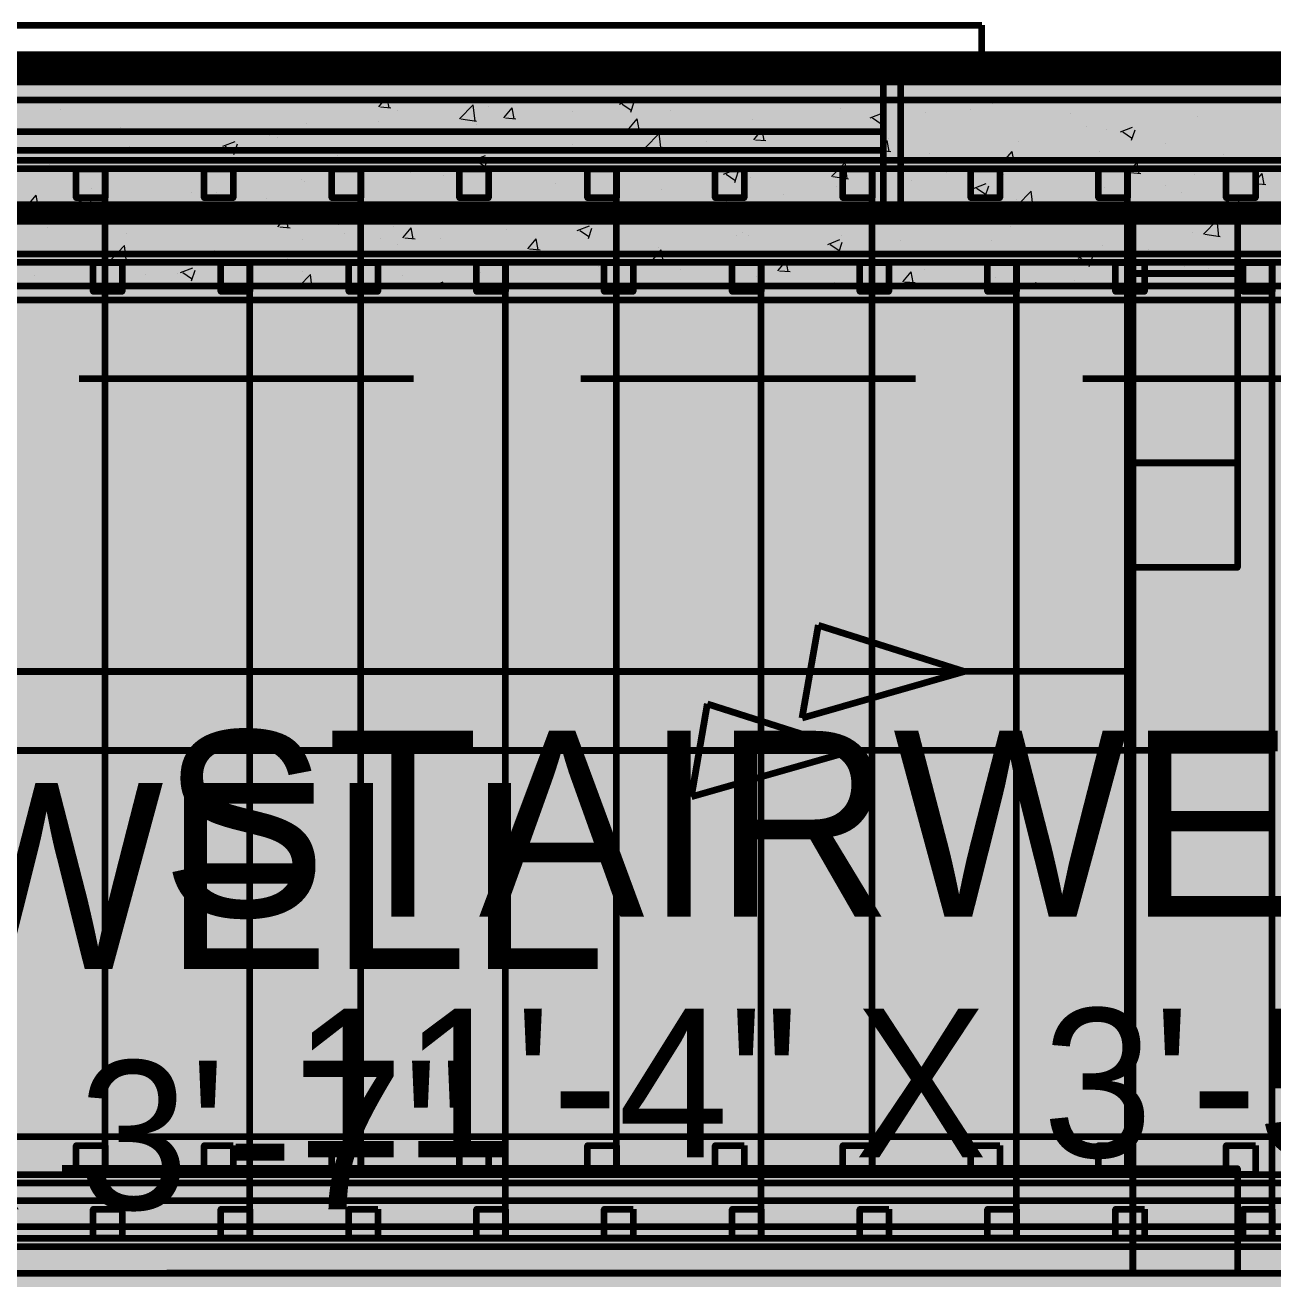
# Model space of a CAD drawing. Header units: inches. Extents: x -355 to 955, y -237 to 947.
# Drawn here: x 430.8 to 484.5, y 343.5 to 397.4 of the extents above; entities that cross this region are included whole.
import ezdxf

# ---------------------------------------------------------------- set-up
doc = ezdxf.new("R2010")
doc.units = ezdxf.units.IN
doc.header["$LTSCALE"] = 96
doc.header["$MEASUREMENT"] = 0
doc.linetypes.add('Dash', pattern=[0.225, 0.15, -0.075])
doc.linetypes.add('ISO08W100', pattern=[0.96, 0.48, -0.12, 0.24, -0.12])
for name, color, linetype, lineweight, true_color in [('Casings_ Exterior-3', 7, 'Continuous', 158, 0x000000), ('Doors-2', 7, 'Continuous', 158, 0x4b4b4b), ('Footings-0', 7, 'Dash', 211, 0x000000), ('Room Labels-2', 7, 'Continuous', 158, 0x004080), ('Room Labels-3', 7, 'Continuous', 158, 0x004080), ('Stairs & Ramps-1', 7, 'Continuous', 211, 0x000000), ('Stairs & Ramps-2', 7, 'Continuous', 211, 0x000000), ('Stairs & Ramps-3', 7, 'Continuous', 211, 0x000000), ('Stairs & Ramps_ Up_Down Arrows-1', 7, 'Continuous', 158, 0x000080), ('Stairs & Ramps_ Up_Down Arrows-2', 7, 'Continuous', 158, 0x000080), ('Stairs & Ramps_ Up_Down Arrows-3', 7, 'Continuous', 158, 0x000080), ('Walls_  Foundation-0', 7, 'Continuous', 211, 0x000000), ('Walls_  Invisible-2', 7, 'ISO08W100', 158, 0x4b4b4b), ('Walls_  Normal-1', 7, 'Continuous', 211, 0x000000), ('Walls_  Normal-2', 7, 'Continuous', 211, 0x000000), ('Walls_  Normal-3', 7, 'Continuous', 211, 0x000000), ('Walls_  Railings-2', 7, 'Continuous', 158, 0x000000), ('Windows-3', 7, 'Continuous', 158, 0x4b4b4b)]:
    doc.layers.add(name, color=color, linetype=linetype, lineweight=lineweight, true_color=true_color)

msp = doc.modelspace()

# ---------------------------------------------------------------- linework, layer by layer
at = {"layer": 'Casings_ Exterior-3', "transparency": 33554687}
for p in [(387.453, 397.438), (472, 395.438)]:
    msp.add_line(p, (472, 397.438), dxfattribs=at)
at = {"layer": 'Doors-2', "transparency": 33554687}
msp.add_line((478.5, 374.094), (478.5, 348.219), dxfattribs=at)
at = {"layer": 'Footings-0', "transparency": 33554687}
msp.add_line((65.947, 382.219), (641.947, 382.219), dxfattribs=at)
at = {"layer": 'Stairs & Ramps-1', "color": 18, "true_color": 0x000000, "transparency": 33554687}
for p, q in [((440.5, 387.219), (429.5, 387.219)), ((451.5, 387.219), (440.5, 387.219)), ((440.5, 345.219), (440.5, 387.219)), ((462.5, 387.219), (451.5, 387.219)), ((451.5, 345.219), (451.5, 387.219)), ((473.5, 387.219), (462.5, 387.219)), ((462.5, 345.219), (462.5, 387.219)), ((484.5, 387.219), (473.5, 387.219)), ((473.5, 345.219), (473.5, 387.219)), ((495.5, 387.219), (484.5, 387.219)), ((484.5, 345.219), (484.5, 387.219)), ((429.5, 345.219), (440.5, 345.219)), ((440.5, 345.219), (451.5, 345.219)), ((451.5, 345.219), (462.5, 345.219)), ((462.5, 345.219), (473.5, 345.219)), ((473.5, 345.219), (484.5, 345.219)), ((484.5, 345.219), (495.5, 345.219))]:
    msp.add_line(p, q, dxfattribs=at)
for points in [[(507.7, 385.594), (341.5, 385.594), (341.5, 387.594), (507.7, 387.594)], [(435, 387.219), (435, 385.969), (433.75, 385.969), (433.75, 387.219)], [(440.5, 387.219), (440.5, 385.969), (439.25, 385.969), (439.25, 387.219)], [(446, 387.219), (446, 385.969), (444.75, 385.969), (444.75, 387.219)], [(451.5, 387.219), (451.5, 385.969), (450.25, 385.969), (450.25, 387.219)], [(457, 387.219), (457, 385.969), (455.75, 385.969), (455.75, 387.219)], [(462.5, 387.219), (462.5, 385.969), (461.25, 385.969), (461.25, 387.219)], [(468, 387.219), (468, 385.969), (466.75, 385.969), (466.75, 387.219)], [(473.5, 387.219), (473.5, 385.969), (472.25, 385.969), (472.25, 387.219)], [(479, 387.219), (479, 385.969), (477.75, 385.969), (477.75, 387.219)], [(484.5, 387.219), (484.5, 385.969), (483.25, 385.969), (483.25, 387.219)], [(507.7, 344.844), (341.5, 344.844), (341.5, 346.844), (507.7, 346.844)], [(435, 346.469), (435, 345.219), (433.75, 345.219), (433.75, 346.469)], [(440.5, 346.469), (440.5, 345.219), (439.25, 345.219), (439.25, 346.469)], [(446, 346.469), (446, 345.219), (444.75, 345.219), (444.75, 346.469)], [(451.5, 346.469), (451.5, 345.219), (450.25, 345.219), (450.25, 346.469)], [(457, 346.469), (457, 345.219), (455.75, 345.219), (455.75, 346.469)], [(462.5, 346.469), (462.5, 345.219), (461.25, 345.219), (461.25, 346.469)], [(468, 346.469), (468, 345.219), (466.75, 345.219), (466.75, 346.469)], [(473.5, 346.469), (473.5, 345.219), (472.25, 345.219), (472.25, 346.469)], [(479, 346.469), (479, 345.219), (477.75, 345.219), (477.75, 346.469)], [(484.5, 346.469), (484.5, 345.219), (483.25, 345.219), (483.25, 346.469)]]:
    msp.add_lwpolyline(points, close=True, dxfattribs=at)
at = {"layer": 'Stairs & Ramps-1', "color": 7, "true_color": 0xffffff, "transparency": 33554623}
for points in [[(507.7, 387.594), (507.7, 385.594), (507.7, 387.594), (341.5, 385.594)], [(507.7, 387.594), (341.5, 385.594), (507.7, 387.594), (341.5, 387.594)], [(433.75, 387.219), (435, 387.219), (433.75, 387.219), (433.75, 385.969)], [(435, 387.219), (435, 385.969), (435, 387.219), (433.75, 385.969)], [(439.25, 387.219), (440.5, 387.219), (439.25, 387.219), (439.25, 385.969)], [(440.5, 387.219), (440.5, 385.969), (440.5, 387.219), (439.25, 385.969)], [(444.75, 387.219), (446, 387.219), (444.75, 387.219), (444.75, 385.969)], [(446, 387.219), (446, 385.969), (446, 387.219), (444.75, 385.969)], [(450.25, 387.219), (451.5, 387.219), (450.25, 387.219), (450.25, 385.969)], [(451.5, 387.219), (451.5, 385.969), (451.5, 387.219), (450.25, 385.969)], [(455.75, 387.219), (457, 387.219), (455.75, 387.219), (455.75, 385.969)], [(457, 387.219), (457, 385.969), (457, 387.219), (455.75, 385.969)], [(461.25, 387.219), (462.5, 387.219), (461.25, 387.219), (461.25, 385.969)], [(462.5, 387.219), (462.5, 385.969), (462.5, 387.219), (461.25, 385.969)], [(466.75, 387.219), (468, 387.219), (466.75, 387.219), (466.75, 385.969)], [(468, 387.219), (468, 385.969), (468, 387.219), (466.75, 385.969)], [(472.25, 387.219), (473.5, 387.219), (472.25, 387.219), (472.25, 385.969)], [(473.5, 387.219), (473.5, 385.969), (473.5, 387.219), (472.25, 385.969)], [(477.75, 387.219), (479, 387.219), (477.75, 387.219), (477.75, 385.969)], [(479, 387.219), (479, 385.969), (479, 387.219), (477.75, 385.969)], [(483.25, 387.219), (484.5, 387.219), (483.25, 387.219), (483.25, 385.969)], [(484.5, 387.219), (484.5, 385.969), (484.5, 387.219), (483.25, 385.969)], [(507.7, 346.844), (507.7, 344.844), (507.7, 346.844), (341.5, 344.844)], [(507.7, 346.844), (341.5, 344.844), (507.7, 346.844), (341.5, 346.844)], [(433.75, 346.469), (435, 346.469), (433.75, 346.469), (433.75, 345.219)], [(435, 346.469), (435, 345.219), (435, 346.469), (433.75, 345.219)], [(439.25, 346.469), (440.5, 346.469), (439.25, 346.469), (439.25, 345.219)], [(440.5, 346.469), (440.5, 345.219), (440.5, 346.469), (439.25, 345.219)], [(444.75, 346.469), (446, 346.469), (444.75, 346.469), (444.75, 345.219)], [(446, 346.469), (446, 345.219), (446, 346.469), (444.75, 345.219)], [(450.25, 346.469), (451.5, 346.469), (450.25, 346.469), (450.25, 345.219)], [(451.5, 346.469), (451.5, 345.219), (451.5, 346.469), (450.25, 345.219)], [(455.75, 346.469), (457, 346.469), (455.75, 346.469), (455.75, 345.219)], [(457, 346.469), (457, 345.219), (457, 346.469), (455.75, 345.219)], [(461.25, 346.469), (462.5, 346.469), (461.25, 346.469), (461.25, 345.219)], [(462.5, 346.469), (462.5, 345.219), (462.5, 346.469), (461.25, 345.219)], [(466.75, 346.469), (468, 346.469), (466.75, 346.469), (466.75, 345.219)], [(468, 346.469), (468, 345.219), (468, 346.469), (466.75, 345.219)], [(472.25, 346.469), (473.5, 346.469), (472.25, 346.469), (472.25, 345.219)], [(473.5, 346.469), (473.5, 345.219), (473.5, 346.469), (472.25, 345.219)], [(477.75, 346.469), (479, 346.469), (477.75, 346.469), (477.75, 345.219)], [(479, 346.469), (479, 345.219), (479, 346.469), (477.75, 345.219)], [(483.25, 346.469), (484.5, 346.469), (483.25, 346.469), (483.25, 345.219)], [(484.5, 346.469), (484.5, 345.219), (484.5, 346.469), (483.25, 345.219)]]:
    msp.add_solid(points, dxfattribs=at)
at = {"layer": 'Stairs & Ramps-1', "color": 7, "true_color": 0xffffff, "transparency": 33554687}
for points in [[(429.5, 345.219), (429.5, 387.219), (440.5, 345.219), (440.5, 387.219)], [(440.5, 345.219), (440.5, 387.219), (451.5, 345.219), (451.5, 387.219)], [(451.5, 345.219), (451.5, 387.219), (462.5, 345.219), (462.5, 387.219)], [(462.5, 345.219), (462.5, 387.219), (473.5, 345.219), (473.5, 387.219)], [(473.5, 345.219), (473.5, 387.219), (484.5, 345.219), (484.5, 387.219)], [(484.5, 345.219), (484.5, 387.219), (495.5, 345.219), (495.5, 387.219)]]:
    msp.add_solid(points, dxfattribs=at)
at = {"layer": 'Stairs & Ramps-2', "color": 18, "true_color": 0x000000, "transparency": 33554687}
for p, q in [((434.275, 391.25), (423.275, 391.25)), ((445.275, 391.25), (434.275, 391.25)), ((434.275, 347.969), (434.275, 391.25)), ((456.275, 391.25), (445.275, 391.25)), ((445.275, 347.969), (445.275, 391.25)), ((467.275, 391.25), (456.275, 391.25)), ((456.275, 347.969), (456.275, 391.25)), ((478.275, 391.25), (467.275, 391.25)), ((467.275, 347.969), (467.275, 391.25)), ((489.275, 391.25), (478.275, 391.25)), ((478.275, 347.969), (478.275, 391.25)), ((440.5, 387.219), (429.5, 387.219)), ((451.5, 387.219), (440.5, 387.219)), ((440.5, 348.218), (440.5, 387.219)), ((462.5, 387.219), (451.5, 387.219)), ((451.5, 348.218), (451.5, 387.219)), ((473.5, 387.219), (462.5, 387.219)), ((462.5, 348.218), (462.5, 387.219)), ((478.501, 387.219), (473.5, 387.219)), ((473.5, 348.218), (473.5, 387.219)), ((423.275, 347.969), (434.275, 347.969)), ((434.275, 347.969), (445.275, 347.969)), ((445.275, 347.969), (456.275, 347.969)), ((456.275, 347.969), (467.275, 347.969)), ((467.275, 347.969), (478.275, 347.969)), ((478.275, 347.969), (489.275, 347.969))]:
    msp.add_line(p, q, dxfattribs=at)
for points in [[(501.475, 389.625), (346.275, 389.625), (346.275, 391.625), (501.475, 391.625)], [(434.275, 391.25), (434.275, 390), (433.025, 390), (433.025, 391.25)], [(439.775, 391.25), (439.775, 390), (438.525, 390), (438.525, 391.25)], [(445.275, 391.25), (445.275, 390), (444.025, 390), (444.025, 391.25)], [(450.775, 391.25), (450.775, 390), (449.525, 390), (449.525, 391.25)], [(456.275, 391.25), (456.275, 390), (455.025, 390), (455.025, 391.25)], [(461.775, 391.25), (461.775, 390), (460.525, 390), (460.525, 391.25)], [(467.275, 391.25), (467.275, 390), (466.025, 390), (466.025, 391.25)], [(472.775, 391.25), (472.775, 390), (471.525, 390), (471.525, 391.25)], [(478.275, 391.25), (478.275, 390), (477.025, 390), (477.025, 391.25)], [(483.775, 391.25), (483.775, 390), (482.525, 390), (482.525, 391.25)], [(435, 387.219), (435, 385.969), (433.75, 385.969), (433.75, 387.219)], [(440.5, 387.219), (440.5, 385.969), (439.25, 385.969), (439.25, 387.219)], [(446, 387.219), (446, 385.969), (444.75, 385.969), (444.75, 387.219)], [(451.5, 387.219), (451.5, 385.969), (450.25, 385.969), (450.25, 387.219)], [(457, 387.219), (457, 385.969), (455.75, 385.969), (455.75, 387.219)], [(462.5, 387.219), (462.5, 385.969), (461.25, 385.969), (461.25, 387.219)], [(468, 387.219), (468, 385.969), (466.75, 385.969), (466.75, 387.219)], [(473.5, 387.219), (473.5, 385.969), (472.25, 385.969), (472.25, 387.219)], [(501.475, 347.594), (346.275, 347.594), (346.275, 349.594), (501.475, 349.594)], [(434.275, 349.219), (434.275, 347.969), (433.025, 347.969), (433.025, 349.219)], [(439.775, 349.219), (439.775, 347.969), (438.525, 347.969), (438.525, 349.219)], [(445.275, 349.219), (445.275, 347.969), (444.025, 347.969), (444.025, 349.219)], [(450.775, 349.219), (450.775, 347.969), (449.525, 347.969), (449.525, 349.219)], [(456.275, 349.219), (456.275, 347.969), (455.025, 347.969), (455.025, 349.219)], [(461.775, 349.219), (461.775, 347.969), (460.525, 347.969), (460.525, 349.219)], [(467.275, 349.219), (467.275, 347.969), (466.025, 347.969), (466.025, 349.219)], [(472.775, 349.219), (472.775, 347.969), (471.525, 347.969), (471.525, 349.219)], [(478.275, 349.219), (478.275, 347.969), (477.025, 347.969), (477.025, 349.219)], [(483.775, 349.219), (483.775, 347.969), (482.525, 347.969), (482.525, 349.219)]]:
    msp.add_lwpolyline(points, close=True, dxfattribs=at)
for points in [[(342.2, 387.594), (478.501, 387.594)], [(478.501, 387.594)], [(478.501, 385.969), (477.75, 385.969), (477.75, 387.219), (478.501, 387.219)], [(478.501, 387.219)], [(478.501, 385.594), (342.2, 385.594)]]:
    msp.add_lwpolyline(points, dxfattribs=at)
at = {"layer": 'Stairs & Ramps-2', "color": 7, "true_color": 0xffffff, "transparency": 33554623}
for points in [[(501.475, 391.625), (501.475, 389.625), (501.475, 391.625), (346.275, 389.625)], [(501.475, 391.625), (346.275, 389.625), (501.475, 391.625), (346.275, 391.625)], [(433.025, 391.25), (434.275, 391.25), (433.025, 391.25), (433.025, 390)], [(434.275, 391.25), (434.275, 390), (434.275, 391.25), (433.025, 390)], [(438.525, 391.25), (439.775, 391.25), (438.525, 391.25), (438.525, 390)], [(439.775, 391.25), (439.775, 390), (439.775, 391.25), (438.525, 390)], [(444.025, 391.25), (445.275, 391.25), (444.025, 391.25), (444.025, 390)], [(445.275, 391.25), (445.275, 390), (445.275, 391.25), (444.025, 390)], [(449.525, 391.25), (450.775, 391.25), (449.525, 391.25), (449.525, 390)], [(450.775, 391.25), (450.775, 390), (450.775, 391.25), (449.525, 390)], [(455.025, 391.25), (456.275, 391.25), (455.025, 391.25), (455.025, 390)], [(456.275, 391.25), (456.275, 390), (456.275, 391.25), (455.025, 390)], [(460.525, 391.25), (461.775, 391.25), (460.525, 391.25), (460.525, 390)], [(461.775, 391.25), (461.775, 390), (461.775, 391.25), (460.525, 390)], [(466.025, 391.25), (467.275, 391.25), (466.025, 391.25), (466.025, 390)], [(467.275, 391.25), (467.275, 390), (467.275, 391.25), (466.025, 390)], [(471.525, 391.25), (472.775, 391.25), (471.525, 391.25), (471.525, 390)], [(472.775, 391.25), (472.775, 390), (472.775, 391.25), (471.525, 390)], [(477.025, 391.25), (478.275, 391.25), (477.025, 391.25), (477.025, 390)], [(478.275, 391.25), (478.275, 390), (478.275, 391.25), (477.025, 390)], [(482.525, 391.25), (483.775, 391.25), (482.525, 391.25), (482.525, 390)], [(483.775, 391.25), (483.775, 390), (483.775, 391.25), (482.525, 390)], [(478.501, 387.243), (342.2, 385.603), (478.501, 387.594), (342.2, 387.594)], [(478.501, 385.594), (342.2, 385.594), (478.501, 387.243), (342.2, 385.603)], [(433.75, 387.219), (435, 387.219), (433.75, 387.219), (433.75, 385.969)], [(435, 387.219), (435, 385.969), (435, 387.219), (433.75, 385.969)], [(439.25, 387.219), (440.5, 387.219), (439.25, 387.219), (439.25, 385.969)], [(440.5, 387.219), (440.5, 385.969), (440.5, 387.219), (439.25, 385.969)], [(444.75, 387.219), (446, 387.219), (444.75, 387.219), (444.75, 385.969)], [(446, 387.219), (446, 385.969), (446, 387.219), (444.75, 385.969)], [(450.25, 387.219), (451.5, 387.219), (450.25, 387.219), (450.25, 385.969)], [(451.5, 387.219), (451.5, 385.969), (451.5, 387.219), (450.25, 385.969)], [(455.75, 387.219), (457, 387.219), (455.75, 387.219), (455.75, 385.969)], [(457, 387.219), (457, 385.969), (457, 387.219), (455.75, 385.969)], [(461.25, 387.219), (462.5, 387.219), (461.25, 387.219), (461.25, 385.969)], [(462.5, 387.219), (462.5, 385.969), (462.5, 387.219), (461.25, 385.969)], [(466.75, 387.219), (468, 387.219), (466.75, 387.219), (466.75, 385.969)], [(468, 387.219), (468, 385.969), (468, 387.219), (466.75, 385.969)], [(472.25, 387.219), (473.5, 387.219), (472.25, 387.219), (472.25, 385.969)], [(473.5, 387.219), (473.5, 385.969), (473.5, 387.219), (472.25, 385.969)], [(477.75, 387.219), (478.501, 387.219), (477.75, 385.969), (478.501, 386.72)], [(478.501, 385.969), (477.75, 385.969), (478.501, 385.969), (478.501, 386.72)], [(501.475, 349.594), (501.475, 347.594), (501.475, 349.594), (346.275, 347.594)], [(501.475, 349.594), (346.275, 347.594), (501.475, 349.594), (346.275, 349.594)], [(433.025, 349.219), (434.275, 349.219), (433.025, 349.219), (433.025, 347.969)], [(434.275, 349.219), (434.275, 347.969), (434.275, 349.219), (433.025, 347.969)], [(438.525, 349.219), (439.775, 349.219), (438.525, 349.219), (438.525, 347.969)], [(439.775, 349.219), (439.775, 347.969), (439.775, 349.219), (438.525, 347.969)], [(444.025, 349.219), (445.275, 349.219), (444.025, 349.219), (444.025, 347.969)], [(445.275, 349.219), (445.275, 347.969), (445.275, 349.219), (444.025, 347.969)], [(449.525, 349.219), (450.775, 349.219), (449.525, 349.219), (449.525, 347.969)], [(450.775, 349.219), (450.775, 347.969), (450.775, 349.219), (449.525, 347.969)], [(455.025, 349.219), (456.275, 349.219), (455.025, 349.219), (455.025, 347.969)], [(456.275, 349.219), (456.275, 347.969), (456.275, 349.219), (455.025, 347.969)], [(460.525, 349.219), (461.775, 349.219), (460.525, 349.219), (460.525, 347.969)], [(461.775, 349.219), (461.775, 347.969), (461.775, 349.219), (460.525, 347.969)], [(466.025, 349.219), (467.275, 349.219), (466.025, 349.219), (466.025, 347.969)], [(467.275, 349.219), (467.275, 347.969), (467.275, 349.219), (466.025, 347.969)], [(471.525, 349.219), (472.775, 349.219), (471.525, 349.219), (471.525, 347.969)], [(472.775, 349.219), (472.775, 347.969), (472.775, 349.219), (471.525, 347.969)], [(477.025, 349.219), (478.275, 349.219), (477.025, 349.219), (477.025, 347.969)], [(478.275, 349.219), (478.275, 347.969), (478.275, 349.219), (477.025, 347.969)], [(482.525, 349.219), (483.775, 349.219), (482.525, 349.219), (482.525, 347.969)], [(483.775, 349.219), (483.775, 347.969), (483.775, 349.219), (482.525, 347.969)]]:
    msp.add_solid(points, dxfattribs=at)
at = {"layer": 'Stairs & Ramps-2', "color": 7, "true_color": 0xffffff, "transparency": 33554687}
for points in [[(423.275, 347.969), (423.275, 391.25), (434.275, 347.969), (434.275, 391.25)], [(434.275, 347.969), (434.275, 391.25), (445.275, 347.969), (445.275, 391.25)], [(445.275, 347.969), (445.275, 391.25), (456.275, 347.969), (456.275, 391.25)], [(456.275, 347.969), (456.275, 391.25), (467.275, 347.969), (467.275, 391.25)], [(467.275, 347.969), (467.275, 391.25), (478.275, 347.969), (478.275, 391.25)], [(478.275, 347.969), (478.275, 391.25), (489.275, 347.969), (489.275, 391.25)], [(429.5, 348.218), (429.5, 387.219), (440.5, 348.218), (440.5, 387.219)], [(440.5, 348.218), (440.5, 387.219), (451.5, 348.218), (451.5, 387.219)], [(451.5, 348.218), (451.5, 387.219), (462.5, 348.218), (462.5, 387.219)], [(462.5, 348.218), (462.5, 387.219), (473.5, 348.218), (473.5, 387.219)], [(473.5, 348.218), (473.5, 387.219), (473.5, 348.218), (478.501, 387.219)]]:
    msp.add_solid(points, dxfattribs=at)
at = {"layer": 'Stairs & Ramps-3', "color": 18, "true_color": 0x000000, "transparency": 33554687}
for p, q in [((434.275, 347.969), (434.275, 389.001)), ((445.275, 347.969), (445.275, 389.001)), ((456.275, 347.969), (456.275, 389.001)), ((467.275, 347.969), (467.275, 389.001)), ((478.275, 347.969), (478.275, 389.001)), ((423.275, 347.969), (434.275, 347.969)), ((434.275, 347.969), (445.275, 347.969)), ((445.275, 347.969), (456.275, 347.969)), ((456.275, 347.969), (467.275, 347.969)), ((467.275, 347.969), (478.275, 347.969)), ((478.275, 347.969), (489.275, 347.969))]:
    msp.add_line(p, q, dxfattribs=at)
msp.add_lwpolyline([(494.126, 347.594), (346.275, 347.594), (346.275, 349.594), (494.126, 349.594)], dxfattribs=at)
for points in [[(434.275, 349.219), (434.275, 347.969), (433.025, 347.969), (433.025, 349.219)], [(439.775, 349.219), (439.775, 347.969), (438.525, 347.969), (438.525, 349.219)], [(445.275, 349.219), (445.275, 347.969), (444.025, 347.969), (444.025, 349.219)], [(450.775, 349.219), (450.775, 347.969), (449.525, 347.969), (449.525, 349.219)], [(456.275, 349.219), (456.275, 347.969), (455.025, 347.969), (455.025, 349.219)], [(461.775, 349.219), (461.775, 347.969), (460.525, 347.969), (460.525, 349.219)], [(467.275, 349.219), (467.275, 347.969), (466.025, 347.969), (466.025, 349.219)], [(472.775, 349.219), (472.775, 347.969), (471.525, 347.969), (471.525, 349.219)], [(478.275, 349.219), (478.275, 347.969), (477.025, 347.969), (477.025, 349.219)], [(483.775, 349.219), (483.775, 347.969), (482.525, 347.969), (482.525, 349.219)]]:
    msp.add_lwpolyline(points, close=True, dxfattribs=at)
at = {"layer": 'Stairs & Ramps-3', "color": 7, "true_color": 0xffffff, "transparency": 33554687}
for points in [[(423.275, 347.969), (423.275, 389.001), (434.275, 347.969), (434.275, 389.001)], [(434.275, 347.969), (434.275, 389.001), (445.275, 347.969), (445.275, 389.001)], [(445.275, 347.969), (445.275, 389.001), (456.275, 347.969), (456.275, 389.001)], [(456.275, 347.969), (456.275, 389.001), (467.275, 347.969), (467.275, 389.001)], [(467.275, 347.969), (467.275, 389.001), (478.275, 347.969), (478.275, 389.001)], [(478.275, 347.969), (478.275, 389.001), (489.275, 347.969), (489.275, 389.001)]]:
    msp.add_solid(points, dxfattribs=at)
at = {"layer": 'Stairs & Ramps-3', "color": 7, "true_color": 0xffffff, "transparency": 33554623}
for points in [[(494.126, 349.5), (346.275, 347.594), (494.126, 349.594), (346.275, 349.594)], [(494.126, 347.594), (346.275, 347.594), (494.126, 347.594), (494.126, 349.5)], [(433.025, 349.219), (434.275, 349.219), (433.025, 349.219), (433.025, 347.969)], [(434.275, 349.219), (434.275, 347.969), (434.275, 349.219), (433.025, 347.969)], [(438.525, 349.219), (439.775, 349.219), (438.525, 349.219), (438.525, 347.969)], [(439.775, 349.219), (439.775, 347.969), (439.775, 349.219), (438.525, 347.969)], [(444.025, 349.219), (445.275, 349.219), (444.025, 349.219), (444.025, 347.969)], [(445.275, 349.219), (445.275, 347.969), (445.275, 349.219), (444.025, 347.969)], [(449.525, 349.219), (450.775, 349.219), (449.525, 349.219), (449.525, 347.969)], [(450.775, 349.219), (450.775, 347.969), (450.775, 349.219), (449.525, 347.969)], [(455.025, 349.219), (456.275, 349.219), (455.025, 349.219), (455.025, 347.969)], [(456.275, 349.219), (456.275, 347.969), (456.275, 349.219), (455.025, 347.969)], [(460.525, 349.219), (461.775, 349.219), (460.525, 349.219), (460.525, 347.969)], [(461.775, 349.219), (461.775, 347.969), (461.775, 349.219), (460.525, 347.969)], [(466.025, 349.219), (467.275, 349.219), (466.025, 349.219), (466.025, 347.969)], [(467.275, 349.219), (467.275, 347.969), (467.275, 349.219), (466.025, 347.969)], [(471.525, 349.219), (472.775, 349.219), (471.525, 349.219), (471.525, 347.969)], [(472.775, 349.219), (472.775, 347.969), (472.775, 349.219), (471.525, 347.969)], [(477.025, 349.219), (478.275, 349.219), (477.025, 349.219), (477.025, 347.969)], [(478.275, 349.219), (478.275, 347.969), (478.275, 349.219), (477.025, 347.969)], [(482.525, 349.219), (483.775, 349.219), (482.525, 349.219), (482.525, 347.969)], [(483.775, 349.219), (483.775, 347.969), (483.775, 349.219), (482.525, 347.969)]]:
    msp.add_solid(points, dxfattribs=at)
at = {"layer": 'Stairs & Ramps_ Up_Down Arrows-1', "transparency": 33554687}
msp.add_line((484.5, 366.219), (381.5, 366.219), dxfattribs=at)
at = {"layer": 'Stairs & Ramps_ Up_Down Arrows-2', "transparency": 33554687}
for p, q in [((478.275, 369.61), (375.275, 369.61)), ((363.5, 366.219), (466.5, 366.219))]:
    msp.add_line(p, q, dxfattribs=at)
at = {"layer": 'Stairs & Ramps_ Up_Down Arrows-2', "color": 176, "true_color": 0x000080, "transparency": 33554687}
for p, q in [((459.5, 364.219), (460.2, 368.219)), ((460.2, 368.219), (466.5, 366.219)), ((466.5, 366.219), (459.5, 364.219))]:
    msp.add_line(p, q, dxfattribs=at)
at = {"layer": 'Stairs & Ramps_ Up_Down Arrows-2', "color": 7, "true_color": 0xffffff, "transparency": 33554687}
msp.add_solid([(466.5, 366.219), (459.5, 364.219), (466.5, 366.219), (460.2, 368.219)], dxfattribs=at)
at = {"layer": 'Stairs & Ramps_ Up_Down Arrows-3', "color": 176, "true_color": 0x000080, "transparency": 33554687}
for p, q in [((464.275, 367.61), (464.975, 371.61)), ((464.975, 371.61), (471.275, 369.61)), ((471.275, 369.61), (464.275, 367.61))]:
    msp.add_line(p, q, dxfattribs=at)
at = {"layer": 'Stairs & Ramps_ Up_Down Arrows-3', "transparency": 33554687}
msp.add_line((368.275, 369.61), (471.275, 369.61), dxfattribs=at)
at = {"layer": 'Stairs & Ramps_ Up_Down Arrows-3', "color": 7, "true_color": 0xffffff, "transparency": 33554687}
msp.add_solid([(471.275, 369.61), (464.275, 367.61), (471.275, 369.61), (464.975, 371.61)], dxfattribs=at)
at = {"layer": 'Walls_  Foundation-0', "color": 18, "linetype": 'Continuous', "lineweight": 211, "true_color": 0x000000, "transparency": 33554687}
for p, q in [((61.947, 394.219), (645.947, 394.219)), ((61.947, 386.219), (645.947, 386.219))]:
    msp.add_line(p, q, dxfattribs=at)
at = {"layer": 'Walls_  Foundation-0', "color": 252, "lineweight": 9, "true_color": 0x969696, "transparency": 33554687}
for p, q in [((431.504, 394.131), (431.504, 394.131)), ((446.042, 393.918), (446.295, 394.219)), ((446.49, 393.879), (446.427, 394.219)), ((449.527, 393.402), (450.111, 394.011)), ((450.194, 393.299), (450.111, 394.011)), ((451.814, 394.159), (451.814, 394.159)), ((452.662, 394.16), (452.662, 394.16)), ((456.413, 394.04), (456.88, 394.219)), ((456.518, 394.04), (456.891, 393.788)), ((456.891, 393.683), (457.043, 394.137)), ((472.44, 394.064), (472.44, 394.064)), ((478.082, 394.092), (478.082, 394.092)), ((432.325, 393.813), (432.325, 393.813)), ((446.12, 393.918), (446.568, 393.879)), ((446.842, 393.767), (446.842, 393.767)), ((450.784, 393.914), (450.784, 393.914)), ((451.422, 393.447), (451.784, 393.878)), ((451.5, 393.447), (451.948, 393.408)), ((451.87, 393.408), (451.784, 393.878)), ((454.389, 393.737), (454.389, 393.737)), ((458.593, 393.746), (458.593, 393.746)), ((465.928, 393.85), (465.928, 393.85)), ((467.191, 393.439), (467.716, 393.641)), ((467.297, 393.439), (467.67, 393.187)), ((467.67, 393.081), (467.822, 393.535)), ((467.721, 393.444), (467.721, 393.444)), ((469.599, 393.69), (469.599, 393.69)), ((471.511, 393.79), (471.511, 393.79)), ((475.805, 393.638), (475.805, 393.638)), ((481.266, 393.486), (481.266, 393.486)), ((434.917, 393.018), (434.917, 393.018)), ((442.948, 393.205), (442.948, 393.205)), ((443.207, 392.916), (443.207, 392.916)), ((446.048, 393.29), (446.048, 393.29)), ((449.582, 393.402), (450.249, 393.299)), ((450.233, 393.152), (450.233, 393.152)), ((456.802, 392.976), (457.164, 393.407)), ((456.88, 392.976), (457.328, 392.937)), ((457.25, 392.937), (457.164, 393.407)), ((461.185, 392.951), (461.185, 392.951)), ((462.051, 392.94), (462.051, 392.94)), ((462.14, 393.37), (462.14, 393.37)), ((462.182, 392.505), (462.544, 392.936)), ((462.63, 392.466), (462.544, 392.936)), ((476.5, 393.085), (476.5, 393.085)), ((477.372, 392.924), (477.372, 392.924)), ((477.969, 392.838), (478.494, 393.04)), ((478.449, 392.479), (478.601, 392.933)), ((439.16, 392.725), (439.16, 392.725)), ((439.334, 392.222), (439.859, 392.424)), ((441.329, 392.67), (441.329, 392.67)), ((441.696, 392.605), (441.696, 392.605)), ((444.93, 392.887), (444.93, 392.887)), ((457.531, 392.161), (458.115, 392.77)), ((458.198, 392.058), (458.115, 392.77)), ((458.286, 392.841), (458.286, 392.841)), ((460.144, 392.446), (460.144, 392.446)), ((462.26, 392.505), (462.708, 392.466)), ((462.985, 392.82), (462.985, 392.82)), ((466.346, 392.788), (466.346, 392.788)), ((467.562, 392.034), (467.924, 392.465)), ((468.01, 391.995), (467.924, 392.465)), ((467.964, 392.538), (467.964, 392.538)), ((473.584, 392.444), (473.584, 392.444)), ((478.076, 392.838), (478.449, 392.586)), ((479.922, 392.35), (479.922, 392.35)), ((433.336, 392.011), (433.336, 392.011)), ((435.306, 392.196), (435.306, 392.196)), ((435.471, 392.037), (435.471, 392.037)), ((436.593, 392.046), (436.593, 392.046)), ((439.437, 392.222), (439.81, 391.97)), ((439.81, 391.867), (439.962, 392.321)), ((444.288, 391.81), (444.288, 391.81)), ((450.112, 391.621), (450.637, 391.823)), ((452.593, 392.09), (452.593, 392.09)), ((454.392, 392.279), (454.392, 392.279)), ((456.887, 391.938), (456.887, 391.938)), ((457.586, 392.161), (458.253, 392.058)), ((458.266, 392.2), (458.266, 392.2)), ((459.604, 391.944), (459.604, 391.944)), ((467.64, 392.034), (468.088, 391.995)), ((469.73, 391.915), (469.73, 391.915)), ((472.942, 391.563), (473.304, 391.994)), ((473.39, 391.524), (473.304, 391.994)), ((477.081, 391.976), (477.081, 391.976)), ((482.399, 391.864), (482.399, 391.864)), ((431.412, 391.634), (431.412, 391.634)), ((431.874, 391.426), (431.874, 391.426)), ((433.752, 391.672), (433.752, 391.672)), ((446.75, 391.27), (446.75, 391.27)), ((450.216, 391.621), (450.589, 391.369)), ((450.589, 391.265), (450.741, 391.719)), ((450.604, 391.799), (450.604, 391.799)), ((451.067, 391.397), (451.067, 391.397)), ((453.53, 391.576), (453.53, 391.576)), ((465.535, 390.92), (466.119, 391.529)), ((465.836, 391.353), (465.836, 391.353)), ((466.202, 390.817), (466.119, 391.529)), ((470.556, 391.743), (470.556, 391.743)), ((473.02, 391.563), (473.468, 391.524)), ((475.203, 391.73), (475.203, 391.73)), ((477.335, 391.33), (477.335, 391.33)), ((478.322, 391.092), (478.684, 391.523)), ((478.77, 391.053), (478.684, 391.523)), ((442.707, 390.803), (442.707, 390.803)), ((443.134, 391.24), (443.134, 391.24)), ((447.428, 391.088), (447.428, 391.088)), ((448.811, 390.956), (448.811, 390.956)), ((450.689, 391.202), (450.689, 391.202)), ((460.89, 391.02), (461.415, 391.222)), ((460.995, 391.02), (461.368, 390.768)), ((461.368, 390.663), (461.52, 391.117)), ((462.048, 390.873), (462.048, 390.873)), ((465.59, 390.92), (466.257, 390.817)), ((467.626, 390.732), (467.626, 390.732)), ((468.975, 390.736), (468.975, 390.736)), ((470.467, 391.106), (470.467, 391.106)), ((472.94, 391.014), (472.94, 391.014)), ((478.4, 391.092), (478.848, 391.053)), ((481.174, 390.989), (481.174, 390.989)), ((483.702, 390.621), (484.064, 391.052)), ((484.15, 390.582), (484.064, 391.052)), ((433.675, 390.39), (433.675, 390.39)), ((434.17, 390.256), (434.17, 390.256)), ((437.969, 390.238), (437.969, 390.238)), ((439.068, 390.228), (439.068, 390.228)), ((442.856, 390.708), (442.856, 390.708)), ((444.075, 390.332), (444.075, 390.332)), ((453.659, 390.602), (453.659, 390.602)), ((458.194, 390.344), (458.194, 390.344)), ((465.748, 390.486), (465.748, 390.486)), ((471.668, 390.419), (472.193, 390.621)), ((471.774, 390.419), (472.147, 390.167)), ((472.147, 390.061), (472.299, 390.515)), ((473.539, 389.679), (474.123, 390.288)), ((474.206, 389.576), (474.123, 390.288)), ((477.28, 390.427), (477.28, 390.427)), ((479.927, 390.535), (479.927, 390.535)), ((480.603, 390.217), (480.603, 390.217)), ((483.78, 390.621), (484.228, 390.582)), ((430.943, 389.689), (431.305, 390.12)), ((431.02, 389.689), (431.468, 389.65)), ((431.391, 389.65), (431.305, 390.12)), ((433.033, 389.803), (433.558, 390.005)), ((433.135, 389.803), (433.508, 389.551)), ((433.508, 389.449), (433.66, 389.903)), ((435.214, 389.699), (435.214, 389.699)), ((439.356, 389.712), (439.356, 389.712)), ((441.234, 389.958), (441.234, 389.958)), ((454.3, 389.782), (454.3, 389.782)), ((460.438, 390.189), (460.438, 390.189)), ((461.012, 389.862), (461.012, 389.862)), ((463.481, 390.164), (463.481, 390.164)), ((473.492, 389.947), (473.492, 389.947)), ((473.594, 389.679), (474.261, 389.576)), ((482.446, 389.818), (482.971, 390.02)), ((482.553, 389.818), (482.926, 389.566)), ((482.685, 390.016), (482.685, 390.016)), ((482.926, 389.459), (483.078, 389.913)), ((431.32, 389.137), (431.32, 389.137)), ((436.323, 389.218), (436.685, 389.649)), ((436.4, 389.218), (436.848, 389.179)), ((436.771, 389.179), (436.685, 389.649)), ((436.762, 389.461), (436.762, 389.461)), ((441.703, 388.747), (442.065, 389.178)), ((442.151, 388.708), (442.065, 389.178)), ((443.811, 389.202), (444.336, 389.404)), ((443.914, 389.202), (444.287, 388.95)), ((444.287, 388.847), (444.439, 389.301)), ((450.512, 389.302), (450.512, 389.302)), ((452.078, 389.595), (452.078, 389.595)), ((454.022, 389.314), (454.022, 389.314)), ((456.293, 389.242), (456.293, 389.242)), ((458.171, 389.488), (458.171, 389.488)), ((463.03, 389.394), (463.03, 389.394)), ((469.638, 389.418), (469.638, 389.418)), ((471.144, 389.367), (471.144, 389.367)), ((475.438, 389.215), (475.438, 389.215)), ((477.949, 389.392), (477.949, 389.392)), ((478.346, 389.528), (478.346, 389.528)), ((431.779, 388.714), (431.779, 388.714)), ((434.62, 389.088), (434.62, 389.088)), ((441.78, 388.747), (442.228, 388.708)), ((443.541, 389.048), (443.541, 389.048)), ((446.658, 388.773), (446.658, 388.773)), ((447.083, 388.276), (447.445, 388.707)), ((447.531, 388.237), (447.445, 388.707)), ((451.557, 388.618), (451.557, 388.618)), ((454.589, 388.601), (455.114, 388.803)), ((454.693, 388.601), (455.066, 388.349)), ((455.066, 388.245), (455.218, 388.699)), ((465.744, 388.856), (465.744, 388.856)), ((469.809, 388.981), (469.809, 388.981)), ((473.23, 388.772), (473.23, 388.772)), ((475.108, 389.018), (475.108, 389.018)), ((481.543, 388.438), (482.127, 389.047)), ((482.21, 388.335), (482.127, 389.047)), ((435.181, 388.454), (435.181, 388.454)), ((442.764, 388.211), (442.764, 388.211)), ((444.563, 388.464), (444.563, 388.464)), ((446.133, 388.253), (446.133, 388.253)), ((447.16, 388.276), (447.608, 388.237)), ((448.716, 388.244), (448.716, 388.244)), ((452.463, 387.805), (452.825, 388.236)), ((452.911, 387.766), (452.825, 388.236)), ((461.449, 388.387), (461.449, 388.387)), ((461.685, 388.517), (461.685, 388.517)), ((461.956, 388.376), (461.956, 388.376)), ((465.367, 388), (465.892, 388.202)), ((465.845, 387.643), (465.997, 388.097)), ((465.979, 388.365), (465.979, 388.365)), ((468.494, 388.148), (468.494, 388.148)), ((472.401, 388.186), (472.401, 388.186)), ((481.082, 388.492), (481.082, 388.492)), ((481.598, 388.438), (482.265, 388.335)), ((434.514, 387.337), (435.098, 387.946)), ((435.181, 387.234), (435.098, 387.946)), ((435.104, 387.614), (435.104, 387.614)), ((438.976, 387.731), (438.976, 387.731)), ((446.838, 387.998), (446.838, 387.998)), ((452.226, 387.667), (452.226, 387.667)), ((452.54, 387.805), (452.988, 387.766)), ((452.912, 387.84), (452.912, 387.84)), ((456.52, 387.515), (456.52, 387.515)), ((457.843, 387.334), (458.205, 387.765)), ((458.102, 387.847), (458.102, 387.847)), ((458.291, 387.295), (458.205, 387.765)), ((463.775, 387.528), (463.775, 387.528)), ((465.472, 388), (465.845, 387.748)), ((465.653, 387.774), (465.653, 387.774)), ((476.145, 387.399), (476.67, 387.601)), ((476.624, 387.041), (476.776, 387.495)), ((477.188, 387.93), (477.188, 387.93)), ((479.18, 387.773), (479.18, 387.773)), ((434.568, 387.337), (435.235, 387.234)), ((435.122, 387.202), (435.122, 387.202)), ((437.51, 386.783), (438.035, 386.985)), ((439.261, 387), (439.261, 387)), ((442.102, 387.374), (442.102, 387.374)), ((444.552, 387.246), (444.552, 387.246)), ((454.208, 387.285), (454.208, 387.285)), ((455.504, 387.045), (455.504, 387.045)), ((457.92, 387.334), (458.368, 387.295)), ((463.223, 386.863), (463.585, 387.294)), ((463.671, 386.824), (463.585, 387.294)), ((470.82, 387.179), (470.82, 387.179)), ((473.4, 387.45), (473.4, 387.45)), ((476.251, 387.399), (476.624, 387.147)), ((480.712, 387.058), (480.712, 387.058)), ((481.772, 386.978), (481.772, 386.978)), ((482.032, 387.441), (482.032, 387.441)), ((482.59, 387.304), (482.59, 387.304)), ((431.228, 386.64), (431.228, 386.64)), ((436.015, 386.699), (436.015, 386.699)), ((437.383, 386.754), (437.383, 386.754)), ((437.612, 386.783), (437.985, 386.531)), ((437.985, 386.429), (438.137, 386.883)), ((442.636, 386.219), (443.102, 386.705)), ((442.767, 386.817), (442.767, 386.817)), ((443.159, 386.219), (443.102, 386.705)), ((447.061, 386.665), (447.061, 386.665)), ((450.42, 386.805), (450.42, 386.805)), ((456.198, 386.53), (456.198, 386.53)), ((459.039, 386.904), (459.039, 386.904)), ((462.283, 386.632), (462.283, 386.632)), ((463.3, 386.863), (463.748, 386.824)), ((468.603, 386.392), (468.965, 386.823)), ((469.051, 386.353), (468.965, 386.823)), ((469.546, 386.921), (469.546, 386.921)), ((472.573, 386.591), (472.573, 386.591)), ((475.976, 386.434), (475.976, 386.434)), ((446.566, 386.276), (446.566, 386.276)), ((448.385, 386.219), (448.813, 386.384)), ((448.896, 386.219), (448.916, 386.281)), ((454.32, 386.284), (454.32, 386.284)), ((465.652, 386.359), (465.652, 386.359)), ((468.68, 386.392), (469.128, 386.353)), ((474.233, 386.219), (474.345, 386.352)), ((474.369, 386.219), (474.345, 386.352))]:
    msp.add_line(p, q, dxfattribs=at)
at = {"layer": 'Walls_  Foundation-0', "color": 7, "true_color": 0xffffff, "transparency": 33554687}
msp.add_solid([(61.947, 394.219), (645.947, 394.219), (61.947, 386.219), (645.947, 386.219)], dxfattribs=at)
at = {"layer": 'Walls_  Invisible-2', "transparency": 33554687}
for p, q in [((478.5, 348.219), (342.201, 348.219)), ((483, 343.719), (337.701, 343.719))]:
    msp.add_line(p, q, dxfattribs=at)
at = {"layer": 'Walls_  Normal-1', "color": 18, "linetype": 'Continuous', "lineweight": 211, "true_color": 0x000000, "transparency": 33554687}
for p, q in [((305.501, 396.167), (551.07, 396.167)), ((302.001, 395.657), (554.57, 395.657)), ((305.501, 395.667), (551.07, 395.667)), ((302.001, 395.219), (554.57, 395.219)), ((345.696, 389.719), (554.57, 389.719)), ((346.196, 389.219), (554.57, 389.219))]:
    msp.add_line(p, q, dxfattribs=at)
at = {"layer": 'Walls_  Normal-1', "color": 6, "lineweight": 9, "true_color": 0xff00ff, "transparency": 33554687}
for p, q in [((435.265, 395.667), (435.765, 396.167)), ((440.922, 395.667), (441.422, 396.167)), ((446.579, 395.667), (447.079, 396.167)), ((452.235, 395.667), (452.735, 396.167)), ((457.892, 395.667), (458.392, 396.167)), ((463.549, 395.667), (464.049, 396.167)), ((469.206, 395.667), (469.706, 396.167)), ((474.863, 395.667), (475.363, 396.167)), ((480.52, 395.667), (481.02, 396.167))]:
    msp.add_line(p, q, dxfattribs=at)
at = {"layer": 'Walls_  Normal-1', "color": 7, "lineweight": 211, "true_color": 0xffffff, "transparency": 33554687}
msp.add_solid([(305.501, 396.167), (551.07, 396.167), (305.501, 395.667), (551.07, 395.667)], dxfattribs=at)
at = {"layer": 'Walls_  Normal-1', "color": 253, "lineweight": 211, "true_color": 0x899bb6, "transparency": 33554687}
msp.add_solid([(302.001, 395.219), (554.57, 395.219), (302.001, 389.719), (554.57, 389.719)], dxfattribs=at)
at = {"layer": 'Walls_  Normal-2', "color": 18, "linetype": 'Continuous', "lineweight": 211, "true_color": 0x000000, "transparency": 33554687}
for p, q in [((332.701, 395.947), (495.456, 395.947)), ((329.201, 395.438), (498.956, 395.438)), ((332.701, 395.447), (495.456, 395.447)), ((329.201, 395), (498.956, 395)), ((329.201, 389.5), (498.956, 389.5)), ((329.201, 389), (498.956, 389)), ((354, 343.719), (487.617, 343.719))]:
    msp.add_line(p, q, dxfattribs=at)
at = {"layer": 'Walls_  Normal-2', "color": 6, "lineweight": 9, "true_color": 0xff00ff, "transparency": 33554687}
for p, q in [((435.045, 395.447), (435.545, 395.947)), ((440.702, 395.447), (441.202, 395.947)), ((446.359, 395.447), (446.859, 395.947)), ((452.016, 395.447), (452.516, 395.947)), ((457.673, 395.447), (458.173, 395.947)), ((463.33, 395.447), (463.83, 395.947)), ((468.987, 395.447), (469.487, 395.947)), ((474.643, 395.447), (475.143, 395.947)), ((480.3, 395.447), (480.8, 395.947))]:
    msp.add_line(p, q, dxfattribs=at)
at = {"layer": 'Walls_  Normal-2', "color": 7, "lineweight": 211, "true_color": 0xffffff, "transparency": 33554687}
msp.add_solid([(332.701, 395.947), (495.456, 395.947), (332.701, 395.447), (495.456, 395.447)], dxfattribs=at)
at = {"layer": 'Walls_  Normal-2', "color": 253, "lineweight": 211, "true_color": 0x899bb6, "transparency": 33554687}
msp.add_solid([(329.201, 395), (498.956, 395), (329.201, 389.5), (498.956, 389.5)], dxfattribs=at)
at = {"layer": 'Walls_  Normal-3', "color": 18, "linetype": 'Continuous', "lineweight": 211, "true_color": 0x000000, "transparency": 33554687}
for p, q in [((472, 395.947), (472, 395.438)), ((472, 395.947), (639.947, 395.947)), ((468.5, 395.438), (468.5, 389)), ((468.5, 395.438), (639.438, 395.438)), ((472, 395.447), (639.447, 395.447)), ((468.5, 395), (468.5, 389.5)), ((468.5, 395), (633.5, 395)), ((468.5, 389.5), (494.625, 389.5)), ((468.5, 389), (494.125, 389)), ((340.375, 345.719), (494.125, 345.719)), ((340.875, 345.219), (494.625, 345.219))]:
    msp.add_line(p, q, dxfattribs=at)
at = {"layer": 'Walls_  Normal-3', "color": 6, "lineweight": 9, "true_color": 0xff00ff, "transparency": 33554687}
for p, q in [((474.643, 395.447), (475.143, 395.947)), ((480.3, 395.447), (480.8, 395.947))]:
    msp.add_line(p, q, dxfattribs=at)
at = {"layer": 'Walls_  Normal-3', "color": 7, "lineweight": 211, "true_color": 0xffffff, "transparency": 33554687}
msp.add_solid([(472, 395.947), (639.947, 395.947), (472, 395.447), (639.447, 395.447)], dxfattribs=at)
at = {"layer": 'Walls_  Normal-3', "color": 253, "lineweight": 211, "true_color": 0x899bb6, "transparency": 33554687}
msp.add_solid([(468.5, 395), (633.5, 395), (468.5, 389.5), (633.5, 389.5)], dxfattribs=at)
at = {"layer": 'Walls_  Normal-3', "color": 53, "true_color": 0xe3d062, "transparency": 33554687}
msp.add_solid([(340.875, 345.219), (494.625, 345.219), (340.875, 341.719), (494.625, 341.719)], dxfattribs=at)
at = {"layer": 'Walls_  Railings-2', "transparency": 33554687}
for p, q in [((478.5, 389), (478.5, 374.094)), ((483, 389), (483, 374.094)), ((478.5, 348.219), (478.5, 343.719)), ((483, 348.219), (483, 343.719)), ((478.5, 343.719), (483, 343.719))]:
    msp.add_line(p, q, dxfattribs=at)
at = {"layer": 'Walls_  Railings-2', "color": 18, "true_color": 0x000000, "transparency": 33554687}
for points in [[(483, 389), (483, 386.75), (478.5, 386.75), (478.5, 389)], [(483, 389), (483, 374.094), (478.5, 374.094), (478.5, 389)], [(483, 386.75), (483, 378.594), (478.5, 378.594), (478.5, 386.75)], [(483, 374.094), (478.5, 374.094), (478.5, 378.594), (483, 378.594)], [(478.5, 348.219), (483, 348.219), (483, 343.719), (478.5, 343.719)], [(483, 343.719), (478.5, 343.719), (478.5, 348.219), (483, 348.219)], [(483, 348.219), (483, 343.719), (478.5, 343.719), (478.5, 348.219)]]:
    msp.add_lwpolyline(points, close=True, dxfattribs=at)
at = {"layer": 'Walls_  Railings-2', "color": 7, "true_color": 0xffffff, "transparency": 33554623}
for points in [[(478.5, 389), (483, 389), (478.5, 389), (478.5, 386.75)], [(483, 389), (483, 386.75), (483, 389), (478.5, 386.75)], [(478.5, 389), (483, 389), (478.5, 389), (478.5, 374.094)], [(483, 389), (483, 374.094), (483, 389), (478.5, 374.094)], [(478.5, 386.75), (483, 386.75), (478.5, 386.75), (478.5, 378.594)], [(483, 386.75), (483, 378.594), (483, 386.75), (478.5, 378.594)], [(483, 378.594), (483, 374.094), (483, 378.594), (478.5, 374.094)], [(483, 378.594), (478.5, 374.094), (483, 378.594), (478.5, 378.594)], [(478.5, 343.719), (478.5, 348.219), (478.5, 343.719), (483, 348.219)], [(478.5, 343.719), (483, 348.219), (478.5, 343.719), (483, 343.719)], [(483, 348.219), (483, 343.719), (483, 348.219), (478.5, 343.719)], [(483, 348.219), (478.5, 343.719), (483, 348.219), (478.5, 348.219)], [(478.5, 348.219), (483, 348.219), (478.5, 348.219), (483, 343.719)], [(478.5, 348.219), (483, 343.719), (478.5, 348.219), (478.5, 343.719)]]:
    msp.add_solid(points, dxfattribs=at)
at = {"layer": 'Windows-3', "transparency": 33554687}
for p, q in [((468.5, 395.438), (467.75, 395.438)), ((467.75, 395.438), (467.75, 389)), ((468.5, 395.438), (468.5, 389)), ((467.75, 392.837), (391.703, 392.837)), ((467.75, 392.038), (391.703, 392.038)), ((390.953, 389), (468.5, 389)), ((468.5, 389), (467.75, 389))]:
    msp.add_line(p, q, dxfattribs=at)

# ---------------------------------------------------------------- texts
at = {"layer": 'Room Labels-2', "transparency": 33554687, "attachment_point": 8}
for s, insert, char_height, width in [('\\fChief Blueprint|b0|i0|c0|p0;STAIRWELL\\P', (466.995, 358.949), 8, 63.36), ('\\fChief Blueprint|b0|i0|c0|p0;11\'-4" X 3\'-5"\\P', (466.995, 348.618), 6.4, 51.648)]:
    msp.add_mtext(s, dxfattribs=dict(at, insert=insert, char_height=char_height, width=width))
at = {"layer": 'Room Labels-3', "transparency": 33554687, "attachment_point": 8}
for s, insert, char_height, width in [('\\fChief Blueprint|b0|i0|c0|p0;STAIRWELL\\P', (425.5, 356.699), 8, 63.36), ('\\fChief Blueprint|b0|i0|c0|p0;12\'-5" X 3\'-7"\\P', (425.5, 346.368), 6.4, 51.648)]:
    msp.add_mtext(s, dxfattribs=dict(at, insert=insert, char_height=char_height, width=width))

doc.saveas('drawing.dxf')
